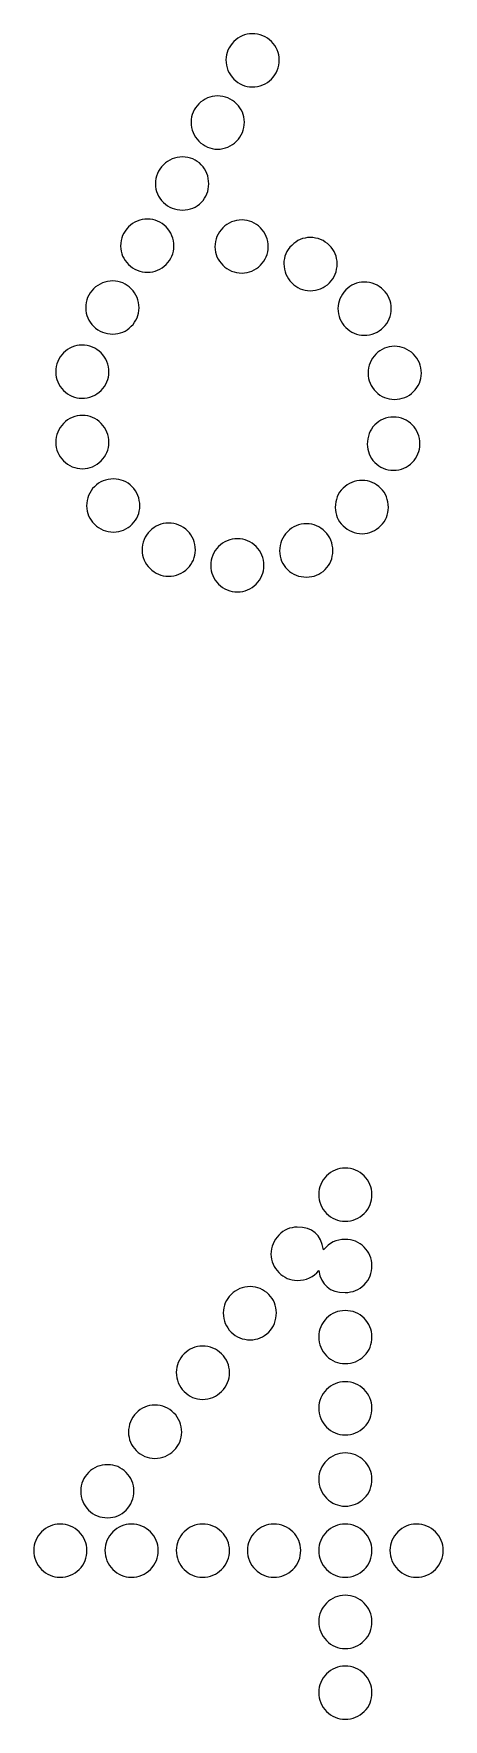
# Model space of a CAD drawing. Header units: inches. Extents: x 45 to 1248, y 45 to 200.
# Drawn here: x 290.4 to 327.3, y 46.7 to 198.7 of the extents above; entities that cross this region are included whole.
import ezdxf

# ---------------------------------------------------------------- set-up
doc = ezdxf.new("R2010")
doc.units = ezdxf.units.IN
doc.header["$MEASUREMENT"] = 0
doc.layers.add('Calque 1', color=7, linetype='Continuous')

msp = doc.modelspace()

# ---------------------------------------------------------------- linework, layer by layer
at = {"layer": 'Calque 1', "lineweight": 0}
for points, knots in [([(308.4, 198.01), (308.86, 198.47), (309.42, 198.72), (310.06, 198.72), (310.73, 198.72), (311.33, 198.47), (311.79, 198.01), (312.24, 197.56), (312.49, 196.99), (312.49, 196.36), (312.49, 195.69), (312.24, 195.09), (311.79, 194.63), (311.33, 194.17), (310.73, 193.92), (310.06, 193.92), (309.42, 193.92), (308.86, 194.17), (308.4, 194.63), (307.94, 195.09), (307.69, 195.69), (307.69, 196.36), (307.69, 196.99), (307.94, 197.52), (308.4, 198.01)], [0, 0, 0, 0, 1, 1, 1, 2, 2, 2, 3, 3, 3, 4, 4, 4, 5, 5, 5, 6, 6, 6, 7, 7, 7, 8, 8, 8, 8]), ([(305.26, 192.4), (305.72, 192.86), (306.28, 193.11), (306.92, 193.11), (307.59, 193.11), (308.19, 192.86), (308.65, 192.4), (309.1, 191.95), (309.35, 191.38), (309.35, 190.75), (309.35, 190.08), (309.1, 189.48), (308.65, 189.02), (308.19, 188.56), (307.59, 188.31), (306.92, 188.31), (306.28, 188.31), (305.72, 188.56), (305.26, 189.02), (304.8, 189.48), (304.55, 190.08), (304.55, 190.75), (304.55, 191.38), (304.8, 191.95), (305.26, 192.4)], [0, 0, 0, 0, 1, 1, 1, 2, 2, 2, 3, 3, 3, 4, 4, 4, 5, 5, 5, 6, 6, 6, 7, 7, 7, 8, 8, 8, 8]), ([(302.05, 186.9), (302.51, 187.36), (303.11, 187.61), (303.78, 187.61), (304.45, 187.61), (305.01, 187.36), (305.47, 186.9), (305.93, 186.44), (306.14, 185.84), (306.14, 185.17), (306.14, 184.54), (305.93, 183.97), (305.47, 183.51), (305.01, 183.06), (304.45, 182.81), (303.78, 182.81), (303.11, 182.81), (302.51, 183.06), (302.05, 183.51), (301.59, 183.97), (301.34, 184.54), (301.34, 185.17), (301.34, 185.84), (301.59, 186.41), (302.05, 186.9)], [0, 0, 0, 0, 1, 1, 1, 2, 2, 2, 3, 3, 3, 4, 4, 4, 5, 5, 5, 6, 6, 6, 7, 7, 7, 8, 8, 8, 8]), ([(298.91, 181.29), (299.37, 181.75), (299.97, 182), (300.64, 182), (301.27, 182), (301.84, 181.75), (302.3, 181.29), (302.75, 180.83), (303, 180.23), (303, 179.56), (303, 178.93), (302.75, 178.36), (302.3, 177.91), (301.84, 177.45), (301.27, 177.2), (300.64, 177.2), (299.97, 177.2), (299.37, 177.45), (298.91, 177.91), (298.45, 178.36), (298.2, 178.93), (298.2, 179.56), (298.2, 180.27), (298.45, 180.83), (298.91, 181.29)], [0, 0, 0, 0, 1, 1, 1, 2, 2, 2, 3, 3, 3, 4, 4, 4, 5, 5, 5, 6, 6, 6, 7, 7, 7, 8, 8, 8, 8]), ([(310.8, 177.84), (310.34, 177.38), (309.77, 177.13), (309.14, 177.13), (308.47, 177.13), (307.87, 177.38), (307.41, 177.84), (306.95, 178.29), (306.7, 178.86), (306.7, 179.49), (306.7, 180.16), (306.95, 180.76), (307.41, 181.22), (307.87, 181.68), (308.47, 181.93), (309.14, 181.93), (309.77, 181.93), (310.34, 181.68), (310.8, 181.22), (311.26, 180.76), (311.5, 180.16), (311.5, 179.49), (311.5, 178.86), (311.26, 178.33), (310.8, 177.84)], [0, 0, 0, 0, 1, 1, 1, 2, 2, 2, 3, 3, 3, 4, 4, 4, 5, 5, 5, 6, 6, 6, 7, 7, 7, 8, 8, 8, 8]), ([(313.62, 179.63), (314.08, 180.09), (314.64, 180.34), (315.28, 180.34), (315.95, 180.34), (316.55, 180.09), (317.01, 179.63), (317.46, 179.18), (317.71, 178.61), (317.71, 177.98), (317.71, 177.31), (317.46, 176.71), (317.01, 176.25), (316.55, 175.79), (315.95, 175.54), (315.28, 175.54), (314.64, 175.54), (314.08, 175.79), (313.62, 176.25), (313.16, 176.71), (312.91, 177.31), (312.91, 177.98), (312.91, 178.61), (313.13, 179.18), (313.62, 179.63)], [0, 0, 0, 0, 1, 1, 1, 2, 2, 2, 3, 3, 3, 4, 4, 4, 5, 5, 5, 6, 6, 6, 7, 7, 7, 8, 8, 8, 8]), ([(295.77, 175.72), (296.23, 176.18), (296.83, 176.42), (297.5, 176.42), (298.13, 176.42), (298.7, 176.18), (299.16, 175.72), (299.61, 175.26), (299.86, 174.66), (299.86, 173.99), (299.86, 173.35), (299.61, 172.79), (299.16, 172.33), (298.7, 171.87), (298.13, 171.63), (297.5, 171.63), (296.83, 171.63), (296.23, 171.87), (295.77, 172.33), (295.31, 172.79), (295.06, 173.35), (295.06, 173.99), (295.06, 174.66), (295.27, 175.26), (295.77, 175.72)], [0, 0, 0, 0, 1, 1, 1, 2, 2, 2, 3, 3, 3, 4, 4, 4, 5, 5, 5, 6, 6, 6, 7, 7, 7, 8, 8, 8, 8]), ([(318.49, 175.61), (318.95, 176.07), (319.51, 176.32), (320.15, 176.32), (320.82, 176.32), (321.42, 176.07), (321.87, 175.61), (322.33, 175.15), (322.58, 174.59), (322.58, 173.95), (322.58, 173.28), (322.33, 172.68), (321.87, 172.23), (321.42, 171.77), (320.82, 171.52), (320.15, 171.52), (319.51, 171.52), (318.95, 171.77), (318.49, 172.23), (318.03, 172.68), (317.78, 173.28), (317.78, 173.95), (317.78, 174.55), (318.03, 175.12), (318.49, 175.61)], [0, 0, 0, 0, 1, 1, 1, 2, 2, 2, 3, 3, 3, 4, 4, 4, 5, 5, 5, 6, 6, 6, 7, 7, 7, 8, 8, 8, 8]), ([(293.05, 169.93), (293.51, 170.39), (294.08, 170.64), (294.71, 170.64), (295.38, 170.64), (295.98, 170.39), (296.44, 169.93), (296.9, 169.47), (297.14, 168.87), (297.14, 168.2), (297.14, 167.57), (296.9, 167.01), (296.44, 166.55), (295.98, 166.09), (295.38, 165.84), (294.71, 165.84), (294.08, 165.84), (293.51, 166.09), (293.05, 166.55), (292.59, 167.01), (292.35, 167.57), (292.35, 168.2), (292.35, 168.91), (292.59, 169.47), (293.05, 169.93)], [0, 0, 0, 0, 1, 1, 1, 2, 2, 2, 3, 3, 3, 4, 4, 4, 5, 5, 5, 6, 6, 6, 7, 7, 7, 8, 8, 8, 8]), ([(324.59, 169.83), (325.05, 169.37), (325.3, 168.77), (325.3, 168.1), (325.3, 167.46), (325.05, 166.9), (324.59, 166.44), (324.13, 165.98), (323.53, 165.74), (322.86, 165.74), (322.23, 165.74), (321.66, 165.98), (321.2, 166.44), (320.75, 166.9), (320.5, 167.46), (320.5, 168.1), (320.5, 168.77), (320.75, 169.37), (321.2, 169.83), (321.66, 170.29), (322.23, 170.53), (322.86, 170.53), (323.53, 170.53), (324.1, 170.29), (324.59, 169.83)], [0, 0, 0, 0, 1, 1, 1, 2, 2, 2, 3, 3, 3, 4, 4, 4, 5, 5, 5, 6, 6, 6, 7, 7, 7, 8, 8, 8, 8]), ([(293.05, 163.58), (293.51, 164.04), (294.11, 164.29), (294.78, 164.29), (295.42, 164.29), (295.98, 164.04), (296.44, 163.58), (296.9, 163.12), (297.14, 162.52), (297.14, 161.85), (297.14, 161.22), (296.9, 160.66), (296.44, 160.2), (295.98, 159.74), (295.42, 159.49), (294.78, 159.49), (294.11, 159.49), (293.51, 159.74), (293.05, 160.2), (292.59, 160.66), (292.35, 161.22), (292.35, 161.85), (292.35, 162.52), (292.59, 163.12), (293.05, 163.58)], [0, 0, 0, 0, 1, 1, 1, 2, 2, 2, 3, 3, 3, 4, 4, 4, 5, 5, 5, 6, 6, 6, 7, 7, 7, 8, 8, 8, 8]), ([(325.16, 161.71), (325.16, 161.08), (324.94, 160.51), (324.48, 160.06), (324.03, 159.6), (323.46, 159.35), (322.79, 159.35), (322.12, 159.35), (321.56, 159.6), (321.1, 160.06), (320.64, 160.51), (320.43, 161.08), (320.43, 161.71), (320.43, 162.38), (320.64, 162.98), (321.1, 163.44), (321.56, 163.9), (322.12, 164.15), (322.79, 164.15), (323.46, 164.15), (324.03, 163.9), (324.48, 163.44), (324.94, 162.98), (325.16, 162.42), (325.16, 161.71)], [0, 0, 0, 0, 1, 1, 1, 2, 2, 2, 3, 3, 3, 4, 4, 4, 5, 5, 5, 6, 6, 6, 7, 7, 7, 8, 8, 8, 8]), ([(299.93, 156.14), (299.93, 155.5), (299.68, 154.94), (299.23, 154.48), (298.77, 154.02), (298.2, 153.78), (297.57, 153.78), (296.9, 153.78), (296.3, 154.02), (295.84, 154.48), (295.38, 154.94), (295.13, 155.5), (295.13, 156.14), (295.13, 156.81), (295.38, 157.41), (295.84, 157.87), (296.3, 158.33), (296.9, 158.57), (297.57, 158.57), (298.2, 158.57), (298.77, 158.33), (299.23, 157.87), (299.68, 157.41), (299.93, 156.81), (299.93, 156.14)], [0, 0, 0, 0, 1, 1, 1, 2, 2, 2, 3, 3, 3, 4, 4, 4, 5, 5, 5, 6, 6, 6, 7, 7, 7, 8, 8, 8, 8]), ([(321.63, 154.34), (321.17, 153.88), (320.6, 153.63), (319.97, 153.63), (319.3, 153.63), (318.7, 153.88), (318.24, 154.34), (317.78, 154.8), (317.54, 155.36), (317.54, 156), (317.54, 156.67), (317.78, 157.27), (318.24, 157.73), (318.7, 158.19), (319.3, 158.43), (319.97, 158.43), (320.6, 158.43), (321.17, 158.19), (321.63, 157.73), (322.09, 157.27), (322.33, 156.67), (322.33, 156), (322.33, 155.36), (322.09, 154.8), (321.63, 154.34)], [0, 0, 0, 0, 1, 1, 1, 2, 2, 2, 3, 3, 3, 4, 4, 4, 5, 5, 5, 6, 6, 6, 7, 7, 7, 8, 8, 8, 8]), ([(304.94, 152.15), (304.94, 151.52), (304.69, 150.95), (304.24, 150.49), (303.78, 150.04), (303.18, 149.79), (302.51, 149.79), (301.87, 149.79), (301.31, 150.04), (300.85, 150.49), (300.39, 150.95), (300.14, 151.52), (300.14, 152.15), (300.14, 152.82), (300.39, 153.42), (300.85, 153.88), (301.31, 154.34), (301.87, 154.59), (302.51, 154.59), (303.18, 154.59), (303.78, 154.34), (304.24, 153.88), (304.69, 153.42), (304.94, 152.86), (304.94, 152.15)], [0, 0, 0, 0, 1, 1, 1, 2, 2, 2, 3, 3, 3, 4, 4, 4, 5, 5, 5, 6, 6, 6, 7, 7, 7, 8, 8, 8, 8]), ([(317.32, 152.08), (317.32, 151.41), (317.08, 150.85), (316.62, 150.39), (316.16, 149.93), (315.59, 149.72), (314.96, 149.72), (314.29, 149.72), (313.69, 149.93), (313.23, 150.39), (312.77, 150.85), (312.53, 151.41), (312.53, 152.08), (312.53, 152.75), (312.77, 153.35), (313.23, 153.81), (313.69, 154.27), (314.29, 154.52), (314.96, 154.52), (315.59, 154.52), (316.16, 154.27), (316.62, 153.81), (317.08, 153.35), (317.32, 152.79), (317.32, 152.08)], [0, 0, 0, 0, 1, 1, 1, 2, 2, 2, 3, 3, 3, 4, 4, 4, 5, 5, 5, 6, 6, 6, 7, 7, 7, 8, 8, 8, 8]), ([(311.11, 150.74), (311.11, 150.11), (310.87, 149.54), (310.41, 149.08), (309.95, 148.63), (309.39, 148.38), (308.75, 148.38), (308.08, 148.38), (307.48, 148.63), (307.02, 149.08), (306.56, 149.54), (306.32, 150.11), (306.32, 150.74), (306.32, 151.41), (306.56, 152.01), (307.02, 152.47), (307.48, 152.93), (308.08, 153.18), (308.75, 153.18), (309.39, 153.18), (309.95, 152.93), (310.41, 152.47), (310.87, 152.01), (311.11, 151.45), (311.11, 150.74)], [0, 0, 0, 0, 1, 1, 1, 2, 2, 2, 3, 3, 3, 4, 4, 4, 5, 5, 5, 6, 6, 6, 7, 7, 7, 8, 8, 8, 8]), ([(320.15, 92.32), (319.69, 91.86), (319.09, 91.62), (318.42, 91.62), (317.78, 91.62), (317.22, 91.86), (316.76, 92.32), (316.3, 92.78), (316.05, 93.38), (316.05, 94.05), (316.05, 94.69), (316.3, 95.25), (316.76, 95.71), (317.22, 96.17), (317.78, 96.41), (318.42, 96.41), (319.09, 96.41), (319.69, 96.17), (320.15, 95.71), (320.6, 95.25), (320.85, 94.69), (320.85, 94.05), (320.85, 93.38), (320.64, 92.82), (320.15, 92.32)], [0, 0, 0, 0, 1, 1, 1, 2, 2, 2, 3, 3, 3, 4, 4, 4, 5, 5, 5, 6, 6, 6, 7, 7, 7, 8, 8, 8, 8]), ([(320.15, 85.9), (319.69, 85.44), (319.09, 85.2), (318.42, 85.2), (317.04, 85.2), (316.27, 85.87), (316.05, 87.17), (315.59, 86.57), (314.92, 86.29), (314.11, 86.29), (313.48, 86.29), (312.91, 86.54), (312.46, 86.99), (312, 87.45), (311.75, 88.02), (311.75, 88.65), (311.75, 89.32), (312, 89.92), (312.46, 90.38), (312.91, 90.84), (313.48, 91.09), (314.11, 91.09), (315.49, 91.09), (316.27, 90.42), (316.48, 89.04), (317.01, 89.68), (317.64, 89.99), (318.42, 89.99), (319.09, 89.99), (319.69, 89.75), (320.15, 89.29), (320.6, 88.83), (320.85, 88.27), (320.85, 87.63), (320.85, 86.96), (320.64, 86.4), (320.15, 85.9)], [0, 0, 0, 0, 1, 1, 1, 2, 2, 2, 3, 3, 3, 4, 4, 4, 5, 5, 5, 6, 6, 6, 7, 7, 7, 8, 8, 8, 9, 9, 9, 10, 10, 10, 11, 11, 11, 12, 12, 12, 12]), ([(307.45, 83.36), (307.45, 84), (307.69, 84.56), (308.15, 85.02), (308.61, 85.48), (309.21, 85.73), (309.88, 85.73), (310.52, 85.73), (311.08, 85.48), (311.54, 85.02), (312, 84.56), (312.24, 84), (312.24, 83.36), (312.24, 82.69), (312, 82.09), (311.54, 81.63), (311.08, 81.17), (310.52, 80.93), (309.88, 80.93), (309.21, 80.93), (308.61, 81.17), (308.15, 81.63), (307.69, 82.09), (307.45, 82.66), (307.45, 83.36)], [0, 0, 0, 0, 1, 1, 1, 2, 2, 2, 3, 3, 3, 4, 4, 4, 5, 5, 5, 6, 6, 6, 7, 7, 7, 8, 8, 8, 8]), ([(320.15, 79.48), (319.69, 79.02), (319.09, 78.78), (318.42, 78.78), (317.78, 78.78), (317.22, 79.02), (316.76, 79.48), (316.3, 79.94), (316.05, 80.54), (316.05, 81.21), (316.05, 81.84), (316.3, 82.41), (316.76, 82.87), (317.22, 83.33), (317.78, 83.57), (318.42, 83.57), (319.09, 83.57), (319.69, 83.33), (320.15, 82.87), (320.6, 82.41), (320.85, 81.84), (320.85, 81.21), (320.85, 80.54), (320.64, 79.97), (320.15, 79.48)], [0, 0, 0, 0, 1, 1, 1, 2, 2, 2, 3, 3, 3, 4, 4, 4, 5, 5, 5, 6, 6, 6, 7, 7, 7, 8, 8, 8, 8]), ([(307.3, 76.27), (306.85, 75.81), (306.25, 75.56), (305.58, 75.56), (304.94, 75.56), (304.38, 75.81), (303.92, 76.27), (303.46, 76.73), (303.21, 77.33), (303.21, 78), (303.21, 78.63), (303.46, 79.2), (303.92, 79.66), (304.38, 80.12), (304.94, 80.36), (305.58, 80.36), (306.25, 80.36), (306.85, 80.12), (307.3, 79.66), (307.76, 79.2), (308.01, 78.63), (308.01, 78), (308.01, 77.33), (307.8, 76.76), (307.3, 76.27)], [0, 0, 0, 0, 1, 1, 1, 2, 2, 2, 3, 3, 3, 4, 4, 4, 5, 5, 5, 6, 6, 6, 7, 7, 7, 8, 8, 8, 8]), ([(320.15, 73.06), (319.69, 72.6), (319.09, 72.35), (318.42, 72.35), (317.78, 72.35), (317.22, 72.6), (316.76, 73.06), (316.3, 73.52), (316.05, 74.12), (316.05, 74.79), (316.05, 75.42), (316.3, 75.99), (316.76, 76.45), (317.22, 76.91), (317.78, 77.15), (318.42, 77.15), (319.09, 77.15), (319.69, 76.91), (320.15, 76.45), (320.6, 75.99), (320.85, 75.42), (320.85, 74.79), (320.85, 74.12), (320.64, 73.55), (320.15, 73.06)], [0, 0, 0, 0, 1, 1, 1, 2, 2, 2, 3, 3, 3, 4, 4, 4, 5, 5, 5, 6, 6, 6, 7, 7, 7, 8, 8, 8, 8]), ([(301.27, 70.24), (300.64, 70.24), (300.07, 70.48), (299.61, 70.94), (299.16, 71.4), (298.91, 71.97), (298.91, 72.6), (298.91, 73.27), (299.16, 73.87), (299.61, 74.33), (300.07, 74.79), (300.64, 75.04), (301.27, 75.04), (301.94, 75.04), (302.54, 74.79), (303, 74.33), (303.46, 73.87), (303.71, 73.27), (303.71, 72.6), (303.71, 71.97), (303.46, 71.4), (303, 70.94), (302.54, 70.48), (301.98, 70.24), (301.27, 70.24)], [0, 0, 0, 0, 1, 1, 1, 2, 2, 2, 3, 3, 3, 4, 4, 4, 5, 5, 5, 6, 6, 6, 7, 7, 7, 8, 8, 8, 8]), ([(320.15, 66.64), (319.69, 66.18), (319.09, 65.93), (318.42, 65.93), (317.78, 65.93), (317.22, 66.18), (316.76, 66.64), (316.3, 67.1), (316.05, 67.7), (316.05, 68.37), (316.05, 69), (316.3, 69.57), (316.76, 70.03), (317.22, 70.48), (317.78, 70.73), (318.42, 70.73), (319.09, 70.73), (319.69, 70.48), (320.15, 70.03), (320.6, 69.57), (320.85, 69), (320.85, 68.37), (320.85, 67.7), (320.64, 67.13), (320.15, 66.64)], [0, 0, 0, 0, 1, 1, 1, 2, 2, 2, 3, 3, 3, 4, 4, 4, 5, 5, 5, 6, 6, 6, 7, 7, 7, 8, 8, 8, 8]), ([(294.6, 67.31), (294.6, 67.94), (294.85, 68.51), (295.31, 68.97), (295.77, 69.43), (296.37, 69.67), (297.04, 69.67), (297.67, 69.67), (298.24, 69.43), (298.7, 68.97), (299.16, 68.51), (299.4, 67.94), (299.4, 67.31), (299.4, 66.64), (299.16, 66.04), (298.7, 65.58), (298.24, 65.12), (297.67, 64.88), (297.04, 64.88), (296.37, 64.88), (295.77, 65.12), (295.31, 65.58), (294.85, 66.04), (294.6, 66.6), (294.6, 67.31)], [0, 0, 0, 0, 1, 1, 1, 2, 2, 2, 3, 3, 3, 4, 4, 4, 5, 5, 5, 6, 6, 6, 7, 7, 7, 8, 8, 8, 8]), ([(294.46, 60.22), (294, 59.76), (293.41, 59.51), (292.73, 59.51), (292.1, 59.51), (291.54, 59.76), (291.08, 60.22), (290.62, 60.68), (290.37, 61.28), (290.37, 61.95), (290.37, 62.58), (290.62, 63.15), (291.08, 63.61), (291.54, 64.06), (292.1, 64.31), (292.73, 64.31), (293.41, 64.31), (294, 64.06), (294.46, 63.61), (294.92, 63.15), (295.17, 62.58), (295.17, 61.95), (295.17, 61.28), (294.96, 60.71), (294.46, 60.22)], [0, 0, 0, 0, 1, 1, 1, 2, 2, 2, 3, 3, 3, 4, 4, 4, 5, 5, 5, 6, 6, 6, 7, 7, 7, 8, 8, 8, 8]), ([(300.88, 60.22), (300.43, 59.76), (299.83, 59.51), (299.16, 59.51), (298.52, 59.51), (297.96, 59.76), (297.5, 60.22), (297.04, 60.68), (296.79, 61.28), (296.79, 61.95), (296.79, 62.58), (297.04, 63.15), (297.5, 63.61), (297.96, 64.06), (298.52, 64.31), (299.16, 64.31), (299.83, 64.31), (300.43, 64.06), (300.88, 63.61), (301.34, 63.15), (301.59, 62.58), (301.59, 61.95), (301.59, 61.28), (301.38, 60.71), (300.88, 60.22)], [0, 0, 0, 0, 1, 1, 1, 2, 2, 2, 3, 3, 3, 4, 4, 4, 5, 5, 5, 6, 6, 6, 7, 7, 7, 8, 8, 8, 8]), ([(307.3, 60.22), (306.85, 59.76), (306.25, 59.51), (305.58, 59.51), (304.94, 59.51), (304.38, 59.76), (303.92, 60.22), (303.46, 60.68), (303.21, 61.28), (303.21, 61.95), (303.21, 62.58), (303.46, 63.15), (303.92, 63.61), (304.38, 64.06), (304.94, 64.31), (305.58, 64.31), (306.25, 64.31), (306.85, 64.06), (307.3, 63.61), (307.76, 63.15), (308.01, 62.58), (308.01, 61.95), (308.01, 61.28), (307.8, 60.71), (307.3, 60.22)], [0, 0, 0, 0, 1, 1, 1, 2, 2, 2, 3, 3, 3, 4, 4, 4, 5, 5, 5, 6, 6, 6, 7, 7, 7, 8, 8, 8, 8]), ([(313.73, 60.22), (313.27, 59.76), (312.67, 59.51), (312, 59.51), (311.36, 59.51), (310.8, 59.76), (310.34, 60.22), (309.88, 60.68), (309.63, 61.28), (309.63, 61.95), (309.63, 62.58), (309.88, 63.15), (310.34, 63.61), (310.8, 64.06), (311.36, 64.31), (312, 64.31), (312.67, 64.31), (313.27, 64.06), (313.73, 63.61), (314.18, 63.15), (314.43, 62.58), (314.43, 61.95), (314.43, 61.28), (314.22, 60.71), (313.73, 60.22)], [0, 0, 0, 0, 1, 1, 1, 2, 2, 2, 3, 3, 3, 4, 4, 4, 5, 5, 5, 6, 6, 6, 7, 7, 7, 8, 8, 8, 8]), ([(320.15, 60.22), (319.69, 59.76), (319.09, 59.51), (318.42, 59.51), (317.78, 59.51), (317.22, 59.76), (316.76, 60.22), (316.3, 60.68), (316.05, 61.28), (316.05, 61.95), (316.05, 62.58), (316.3, 63.15), (316.76, 63.61), (317.22, 64.06), (317.78, 64.31), (318.42, 64.31), (319.09, 64.31), (319.69, 64.06), (320.15, 63.61), (320.6, 63.15), (320.85, 62.58), (320.85, 61.95), (320.85, 61.28), (320.64, 60.71), (320.15, 60.22)], [0, 0, 0, 0, 1, 1, 1, 2, 2, 2, 3, 3, 3, 4, 4, 4, 5, 5, 5, 6, 6, 6, 7, 7, 7, 8, 8, 8, 8]), ([(326.57, 60.22), (326.11, 59.76), (325.51, 59.51), (324.84, 59.51), (324.2, 59.51), (323.64, 59.76), (323.18, 60.22), (322.72, 60.68), (322.47, 61.28), (322.47, 61.95), (322.47, 62.58), (322.72, 63.15), (323.18, 63.61), (323.64, 64.06), (324.2, 64.31), (324.84, 64.31), (325.51, 64.31), (326.11, 64.06), (326.57, 63.61), (327.02, 63.15), (327.27, 62.58), (327.27, 61.95), (327.27, 61.28), (327.02, 60.71), (326.57, 60.22)], [0, 0, 0, 0, 1, 1, 1, 2, 2, 2, 3, 3, 3, 4, 4, 4, 5, 5, 5, 6, 6, 6, 7, 7, 7, 8, 8, 8, 8]), ([(320.15, 53.8), (319.69, 53.34), (319.09, 53.09), (318.42, 53.09), (317.78, 53.09), (317.22, 53.34), (316.76, 53.8), (316.3, 54.26), (316.05, 54.86), (316.05, 55.53), (316.05, 56.16), (316.3, 56.73), (316.76, 57.19), (317.22, 57.64), (317.78, 57.89), (318.42, 57.89), (319.09, 57.89), (319.69, 57.64), (320.15, 57.19), (320.6, 56.73), (320.85, 56.16), (320.85, 55.53), (320.85, 54.86), (320.64, 54.29), (320.15, 53.8)], [0, 0, 0, 0, 1, 1, 1, 2, 2, 2, 3, 3, 3, 4, 4, 4, 5, 5, 5, 6, 6, 6, 7, 7, 7, 8, 8, 8, 8]), ([(320.15, 47.41), (319.69, 46.95), (319.09, 46.71), (318.42, 46.71), (317.78, 46.71), (317.22, 46.95), (316.76, 47.41), (316.3, 47.87), (316.05, 48.47), (316.05, 49.14), (316.05, 49.78), (316.3, 50.34), (316.76, 50.8), (317.22, 51.26), (317.78, 51.51), (318.42, 51.51), (319.09, 51.51), (319.69, 51.26), (320.15, 50.8), (320.6, 50.34), (320.85, 49.78), (320.85, 49.14), (320.85, 48.44), (320.64, 47.87), (320.15, 47.41)], [0, 0, 0, 0, 1, 1, 1, 2, 2, 2, 3, 3, 3, 4, 4, 4, 5, 5, 5, 6, 6, 6, 7, 7, 7, 8, 8, 8, 8])]:
    msp.add_open_spline(points, degree=3, knots=knots, dxfattribs=at)

doc.saveas('drawing.dxf')
